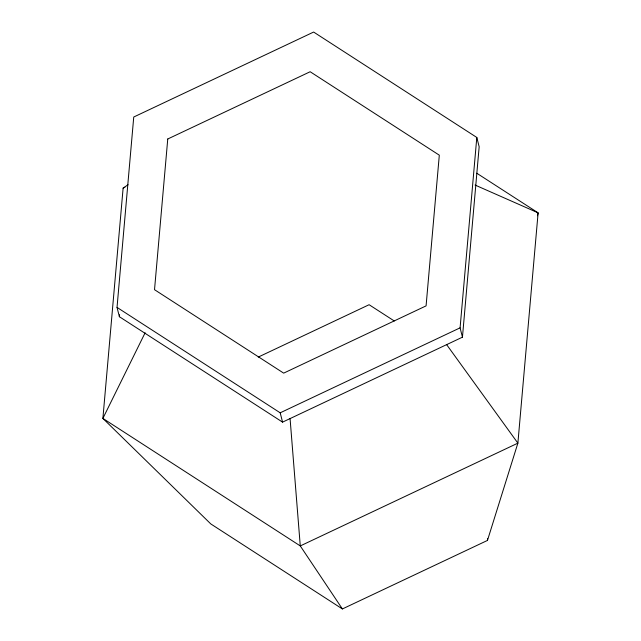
<?xml version="1.0" encoding="UTF-8"?>
<svg xmlns="http://www.w3.org/2000/svg" width="641" height="641" viewBox="0 0 641 641"><rect width="100%" height="100%" fill="white"/><g stroke="black" fill="none" stroke-linecap="round" stroke-linejoin="round"><path stroke-width="0.96" d="M128.056 184.736L123.12 188.109L102.889 418.405L210.801 523.937L342.39 608.95L487.464 540.427L517.88 443.147L538.111 212.844L476.792 173.23M117.031 307.4L133.745 117.015L313.641 32.05L476.808 137.462L479.164 146.781L462.449 337.166L282.561 422.131L119.386 316.718L117.031 307.4L280.197 412.812L282.561 422.131M119.386 316.718L119.563 314.723M462.449 337.166L460.086 327.847L476.808 137.462M487.464 540.427L487.633 538.432M537.478 215.777L538.111 212.844L475.045 185.041M145.122 332.783L102.889 418.405L300.276 545.924L342.39 608.95M123.12 188.109L124.923 187.252M258.259 357.077L369.104 304.715L394.271 320.973M280.197 412.812L460.086 327.847M446.649 344.65L517.88 443.147L300.276 545.924L290.069 418.501M167.758 138.993L154.521 289.692L283.683 373.134L426.081 305.877L439.309 155.178L310.156 71.736L167.758 138.993"/></g></svg>
